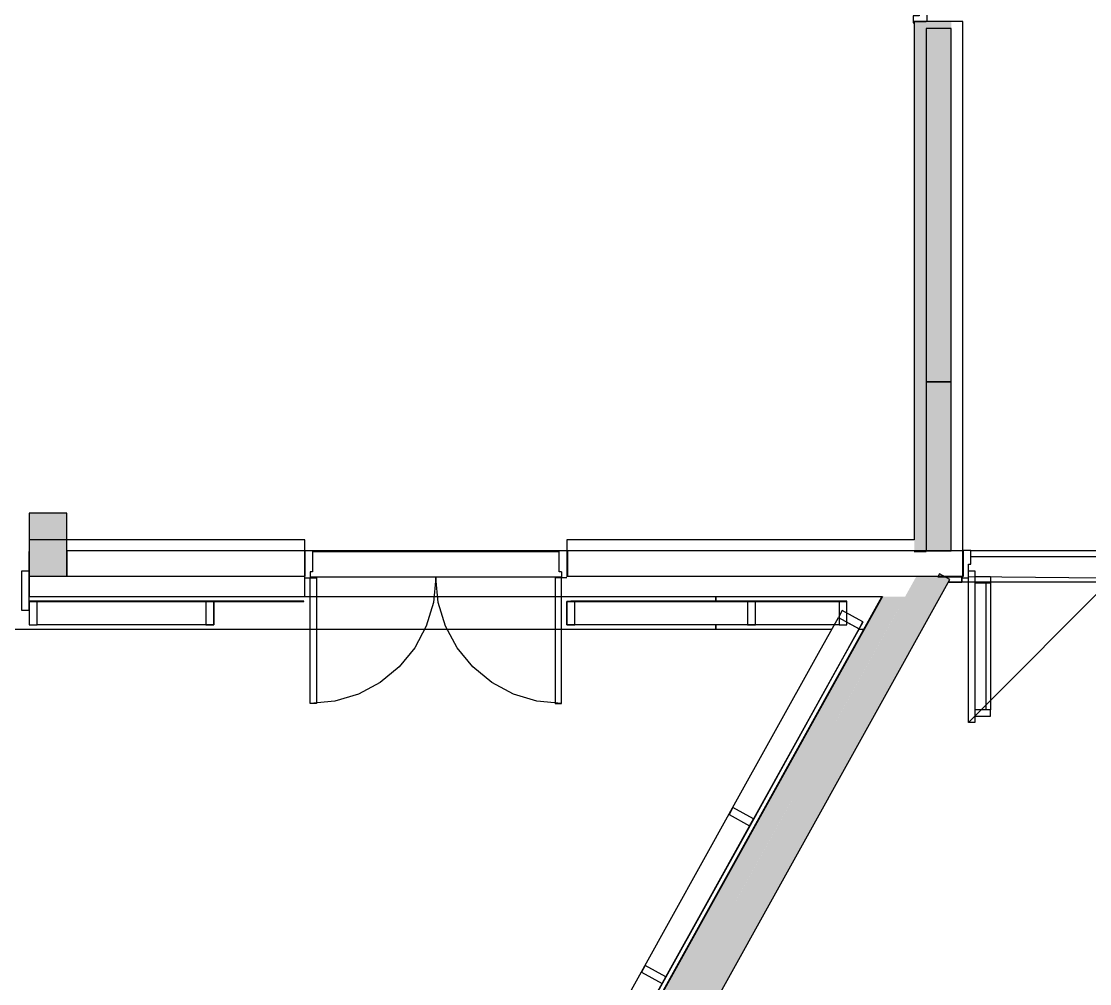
# Model space of a CAD drawing. Header units: metres. Extents: x 2.3 to 42.8, y 0.9 to 31.9.
# Drawn here: x 9.542 to 12.221, y 12.659 to 15.073 of the extents above; entities that cross this region are included whole.
import ezdxf

# ---------------------------------------------------------------- set-up
doc = ezdxf.new("R2010")
doc.units = ezdxf.units.M
for name, color, linetype in [('ARREDI', 9, 'Continuous'), ('PARETI_STRUTTURE', 7, 'Continuous'), ('PILASTRI_SETTI', 8, 'Continuous')]:
    doc.layers.add(name, color=color, linetype=linetype)

msp = doc.modelspace()

# ---------------------------------------------------------------- linework, layer by layer
at = {"layer": 'ARREDI'}
for points in [[(11.8108, 15.055), (11.8108, 14.1691), (11.8738, 14.1691), (11.8738, 15.055)], [(11.8108, 13.7447), (11.8738, 13.7447), (11.8738, 14.1691), (11.8108, 14.1691)], [(9.5617, 13.8392), (9.5617, 13.6817), (9.6562, 13.6817), (9.6562, 13.8392)], [(10.2537, 13.6817), (10.2537, 13.7447), (9.6564, 13.7447), (9.6564, 13.6817)], [(10.9112, 13.6817), (11.9043, 13.6817), (11.9043, 13.7447), (10.9112, 13.7447)], [(10.0145, 13.6186), (9.5617, 13.6186), (9.5617, 13.6182), (10.0145, 13.6182)], [(10.2508, 13.6186), (10.0145, 13.6186), (10.0145, 13.6182), (10.2508, 13.6182)], [(11.3729, 13.6186), (10.9201, 13.6186), (10.9201, 13.6182), (11.3729, 13.6182)], [(11.6123, 13.6186), (11.3729, 13.6186), (11.3729, 13.6182), (11.6123, 13.6182)], [(11.6522, 13.5665), (11.3732, 13.0639), (11.3735, 13.0637), (11.6526, 13.5663)], [(11.3732, 13.0639), (11.1533, 12.6681), (11.1537, 12.6679), (11.3735, 13.0637)], [(11.1534, 12.6681), (10.9335, 12.2722), (10.9339, 12.272), (11.1537, 12.6679)]]:
    msp.add_lwpolyline(points, close=True, dxfattribs=at)
for points in [[(9.5617, 13.6186), (10.0145, 13.6186)], [(10.0145, 13.6186), (10.2508, 13.6186)], [(10.2508, 13.6182), (10.1744, 13.6182)], [(10.9201, 13.6186), (11.3729, 13.6186)], [(11.3729, 13.6186), (11.6123, 13.6186)], [(11.6526, 13.5663), (11.5933, 13.4596)], [(11.5933, 13.4596), (11.3735, 13.0637)], [(11.3735, 13.0638), (11.1537, 12.6679)], [(11.1537, 12.6679), (10.9339, 12.272)]]:
    msp.add_lwpolyline(points, dxfattribs=at)
at = {"layer": 'PARETI_STRUTTURE'}
for points in [[(11.8139, 15.073), (11.8139, 15.0926), (11.7938, 15.0926), (11.7938, 15.0867), (11.7781, 15.0867), (11.7781, 15.069), (11.7812, 15.069), (11.7812, 15.073), (11.8108, 15.073)], [(11.7812, 15.073), (11.7812, 13.7726)], [(11.8108, 15.073), (11.7812, 15.073)], [(11.8738, 15.073), (11.8108, 15.073)], [(11.9033, 13.743), (11.9033, 15.073), (11.8738, 15.073)], [(10.2527, 13.7726), (9.5617, 13.7726), (9.5617, 13.743)], [(10.2527, 13.743), (10.2527, 13.7726)], [(11.7812, 13.7726), (10.9103, 13.7726), (10.9103, 13.743)], [(9.5617, 13.6944), (9.5617, 13.743)], [(9.5617, 13.743), (9.5617, 13.68)], [(10.2527, 13.7462), (10.2724, 13.7462)], [(10.2527, 13.68), (10.2527, 13.743)], [(10.8908, 13.7447), (10.2723, 13.7447)], [(10.2724, 13.7462), (10.2724, 13.6926)], [(10.2724, 13.743), (10.8906, 13.743)], [(10.8906, 13.7462), (10.9103, 13.7462)], [(10.8906, 13.6926), (10.8906, 13.7462)], [(10.9103, 13.743), (10.9103, 13.68)], [(10.9103, 13.743), (10.9103, 13.68)], [(11.7812, 13.743), (11.8108, 13.743)], [(11.8108, 13.743), (11.7812, 13.743)], [(11.8885, 13.68), (11.9033, 13.68), (11.9033, 13.743)], [(11.9033, 13.68), (11.8994, 13.68), (11.8994, 13.6769), (11.9171, 13.6769), (11.9171, 13.7115), (11.923, 13.7115), (11.923, 13.7462), (11.9033, 13.7462)], [(12.4742, 13.7447), (11.923, 13.7447)], [(11.923, 13.7304), (12.4742, 13.7304)], [(10.2665, 13.6926), (10.2665, 13.6769)], [(10.2724, 13.6926), (10.2665, 13.6926)], [(10.8965, 13.6926), (10.8965, 13.6769), (10.8807, 13.6769)], [(10.8965, 13.6926), (10.8906, 13.6926)], [(11.9171, 13.3147), (11.9171, 13.6946), (11.9328, 13.6946), (11.9328, 13.3147), (11.9171, 13.3147), (12.297, 13.6946), (12.3033, 13.6472), (12.3216, 13.6031), (12.3507, 13.5652), (12.3886, 13.5361), (12.4327, 13.5178), (12.4801, 13.5115)], [(9.5617, 13.68), (9.5617, 13.6304), (10.2527, 13.6304), (10.2527, 13.68)], [(10.2527, 13.68), (10.2527, 13.6817)], [(10.2527, 13.6769), (10.2665, 13.6769), (10.2823, 13.6769), (10.2823, 13.3619), (10.2665, 13.3619)], [(10.2665, 13.68), (10.8965, 13.68)], [(10.2665, 13.3619), (10.2665, 13.6769)], [(10.8965, 13.3619), (10.835, 13.368), (10.776, 13.3859), (10.7215, 13.415), (10.6738, 13.4542), (10.6346, 13.5019), (10.6055, 13.5564), (10.5876, 13.6154), (10.5815, 13.6769), (10.5755, 13.6154), (10.5575, 13.5564), (10.5284, 13.5019), (10.4892, 13.4542), (10.4415, 13.415), (10.3871, 13.3859), (10.328, 13.368), (10.2665, 13.3619)], [(10.6529, 11.4813), (11.8701, 13.6734), (11.8442, 13.6877)], [(10.8807, 13.6769), (10.8807, 13.3619), (10.8965, 13.3619)], [(10.8965, 13.3619), (10.8965, 13.6769)], [(10.9103, 13.6769), (10.8965, 13.6769)], [(11.8442, 13.6877), (11.84, 13.68)], [(11.84, 13.68), (11.8885, 13.68)], [(12.4988, 13.68), (12.4988, 13.666), (11.9003, 13.666)], [(11.9003, 13.6769), (11.9003, 13.666)], [(11.9033, 13.6817), (11.9033, 13.68)], [(17.4986, 13.6564), (14.2661, 13.6564), (11.9171, 13.68)], [(11.9328, 13.6808), (11.9722, 13.6808)], [(11.9328, 13.6651), (11.9722, 13.6651), (11.9722, 13.3461)], [(11.9604, 13.6651), (11.9604, 13.3461)], [(11.9722, 13.6808), (11.9722, 13.6651)], [(11.7003, 13.6296), (9.5617, 13.6296)], [(9.5814, 13.5592), (9.5814, 13.6182)], [(9.6616, 13.6182), (9.8326, 13.6182)], [(10.0244, 13.6182), (10.0244, 13.5592)], [(11.7017, 13.6304), (10.4945, 11.4563), (10.5378, 11.4322)], [(10.4946, 11.458), (11.7003, 13.6296)], [(10.9103, 13.5592), (10.9103, 13.6182), (10.9201, 13.6182)], [(11.2832, 13.6296), (11.2832, 13.6186)], [(11.2832, 13.6186), (11.2832, 13.6296)], [(11.5926, 13.6182), (11.5926, 13.5808)], [(11.2832, 13.5592), (11.2832, 13.5479), (2.9211, 13.5479)], [(10.0244, 13.5592), (9.5814, 13.5592)], [(11.3729, 13.5592), (10.9103, 13.5592)], [(11.5743, 13.5479), (11.2832, 13.5479), (11.2832, 13.5592)], [(11.5926, 13.5771), (11.5926, 13.5592), (11.3729, 13.5592)], [(11.5413, 13.4885), (11.591, 13.578)], [(11.591, 13.578), (11.5926, 13.5771)], [(11.6123, 13.5662), (11.6427, 13.5493)], [(11.6427, 13.5493), (11.593, 13.4598)], [(11.655, 13.5479), (11.6423, 13.5479)], [(11.3215, 13.0926), (11.5413, 13.4885)], [(11.593, 13.4598), (11.3779, 13.0725)], [(11.9328, 13.3462), (11.9328, 13.3304)], [(11.9722, 13.3462), (11.9328, 13.3462)], [(11.9722, 13.3304), (11.9722, 13.3462)], [(11.9328, 13.3304), (11.9722, 13.3304)], [(11.1017, 12.6967), (11.3215, 13.0926)], [(11.3684, 13.0553), (11.1581, 12.6767)], [(10.8819, 12.3009), (11.1017, 12.6967)]]:
    msp.add_lwpolyline(points, dxfattribs=at)
for points in [[(11.8108, 15.055), (11.8108, 14.1691), (11.8738, 14.1691), (11.8738, 15.055)], [(11.8108, 13.7447), (11.8738, 13.7447), (11.8738, 14.1691), (11.8108, 14.1691)], [(9.5617, 13.6817), (9.6562, 13.6817), (9.6562, 13.8392), (9.5617, 13.8392)], [(9.5617, 13.8392), (9.5617, 13.6817), (9.6562, 13.6817), (9.6562, 13.8392)], [(10.2537, 13.6817), (10.2537, 13.7447), (9.6564, 13.7447), (9.6564, 13.6817)], [(10.9112, 13.6817), (11.9043, 13.6817), (11.9043, 13.7447), (10.9112, 13.7447)], [(9.5617, 13.6944), (9.542, 13.6944), (9.542, 13.596), (9.5617, 13.596)], [(11.9003, 13.666), (11.866, 13.666)], [(11.9003, 13.666), (11.9003, 13.6769)], [(9.5814, 13.6182), (9.5617, 13.6182), (9.5617, 13.5592), (9.5814, 13.5592)], [(10.0244, 13.6182), (10.0047, 13.6182), (10.0047, 13.5592), (10.0244, 13.5592)], [(10.93, 13.6182), (10.9103, 13.6182), (10.9103, 13.5592), (10.93, 13.5592)], [(11.3828, 13.6182), (11.3631, 13.6182), (11.3631, 13.5592), (11.3828, 13.5592)], [(11.6123, 13.6182), (11.5926, 13.6182), (11.5926, 13.5592), (11.6123, 13.5592)], [(11.6006, 13.5952), (11.591, 13.578), (11.6427, 13.5493), (11.6522, 13.5665)], [(11.3263, 13.1012), (11.3167, 13.084), (11.3684, 13.0553), (11.3779, 13.0726)], [(11.1065, 12.7053), (11.0969, 12.6881), (11.1486, 12.6595), (11.1581, 12.6767)]]:
    msp.add_lwpolyline(points, close=True, dxfattribs=at)
at = {"layer": 'PILASTRI_SETTI'}
for points in [[(11.8108, 13.743), (11.8108, 15.073), (11.7812, 13.743), (11.7812, 15.073)], [(11.8738, 13.743), (11.8738, 15.073), (11.8108, 13.743), (11.8108, 15.073)], [(11.8738, 14.1691), (11.8738, 15.055), (11.8108, 14.1691), (11.8108, 15.055)], [(11.8738, 13.7447), (11.8738, 14.1691), (11.8108, 13.7447), (11.8108, 14.1691)], [(9.6562, 13.6817), (9.6562, 13.8392), (9.5617, 13.6817), (9.5617, 13.8392)], [(9.6562, 13.6817), (9.6562, 13.8392), (9.5617, 13.6817), (9.5617, 13.8392)], [(10.5994, 11.4457), (11.84, 13.68), (10.5581, 11.4687), (11.786, 13.68)], [(10.6482, 11.4727), (11.8701, 13.6733), (10.6223, 11.487), (11.8442, 13.6877)], [(10.5378, 11.4322), (11.7584, 13.6304), (10.4945, 11.4563), (11.7017, 13.6304)]]:
    msp.add_solid(points, dxfattribs=at)

doc.saveas('drawing.dxf')
